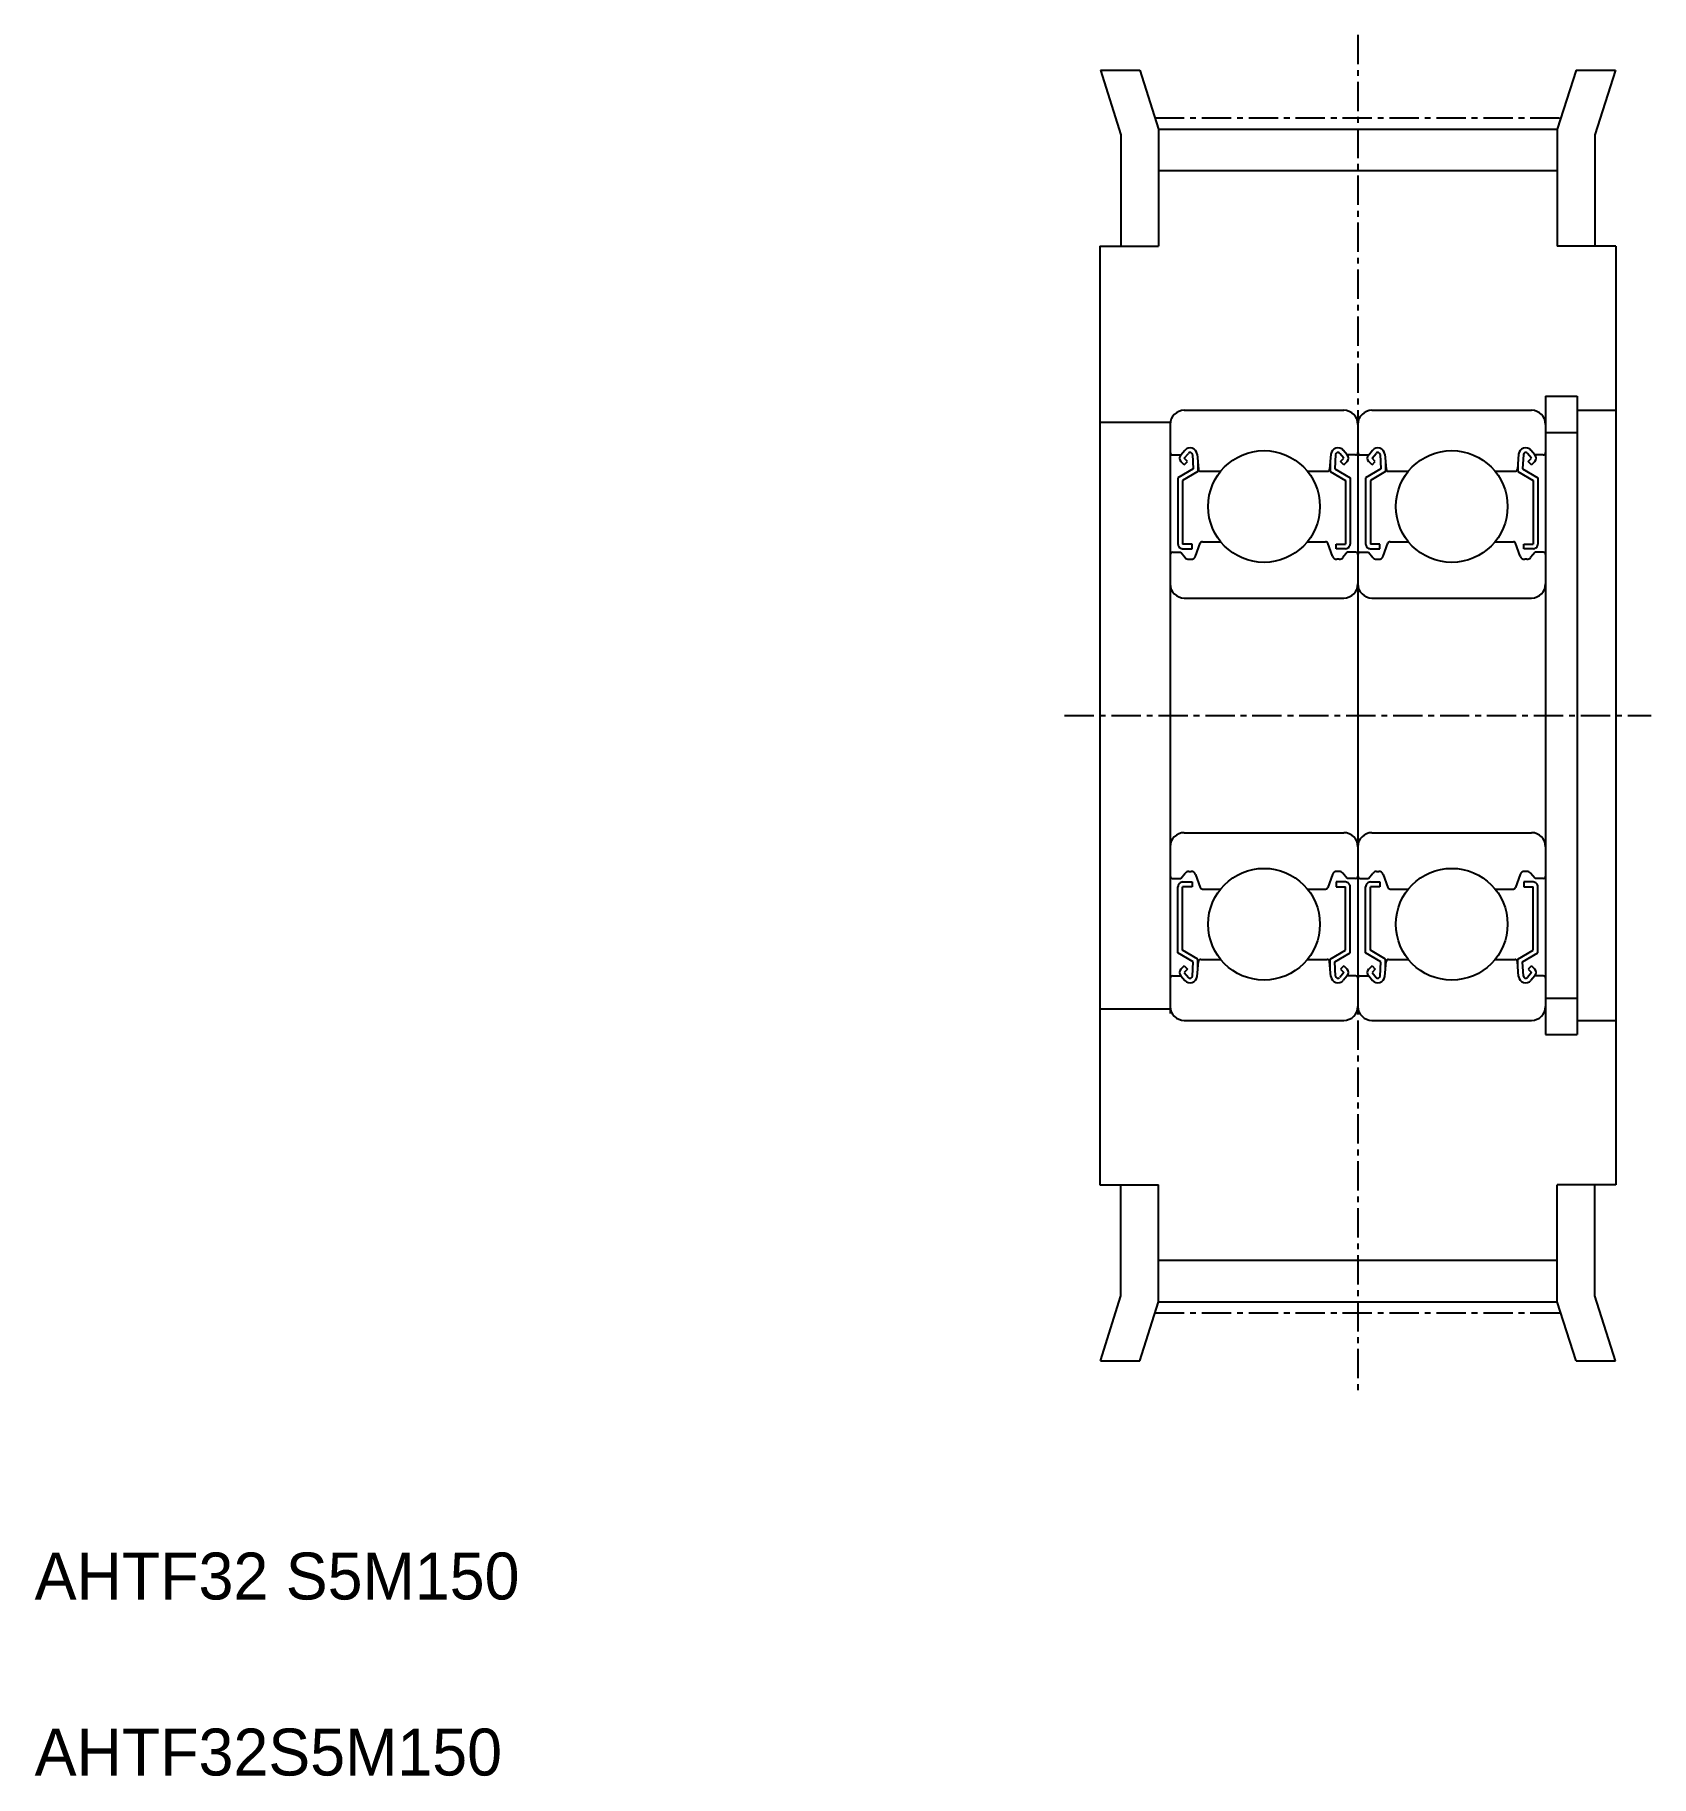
# Model space of a CAD drawing. Extents: x 5 to 73.9, y 5 to 79.2.
import ezdxf

# ---------------------------------------------------------------- set-up
doc = ezdxf.new("R2010")
doc.units = 0
doc.linetypes.add('CENTER', pattern=[2, 1.25, -0.25, 0.25, -0.25])
doc.layers.get('0').update_dxf_attribs({"linetype": 'CONTINUOUS'})
doc.layers.add('CENTER', color=1, linetype='CENTER')

msp = doc.modelspace()

# ---------------------------------------------------------------- linework, layer by layer
at = {"color": 7, "linetype": 'CONTINUOUS'}
for p, q in [((50.419, 77.676), (52.098, 77.676)), ((50.419, 77.676), (51.295, 74.913)), ((52.098, 77.676), (52.895, 75.161)), ((70.693, 77.676), (69.895, 75.161)), ((70.693, 77.676), (72.372, 77.676)), ((72.372, 77.676), (71.495, 74.913)), ((52.895, 75.161), (52.895, 70.176)), ((52.895, 75.161), (69.895, 75.161)), ((69.895, 75.161), (69.895, 70.176)), ((51.295, 74.913), (51.295, 70.176)), ((71.495, 74.913), (71.495, 70.176)), ((52.895, 73.391), (69.895, 73.391)), ((50.395, 70.176), (52.895, 70.176)), ((50.395, 70.176), (50.395, 30.176)), ((72.395, 70.176), (69.895, 70.176)), ((72.395, 70.176), (72.395, 30.176)), ((53.995, 63.176), (60.795, 63.176)), ((61.995, 63.176), (68.795, 63.176)), ((69.395, 63.776), (70.745, 63.776)), ((69.395, 63.776), (69.395, 36.576)), ((70.745, 63.776), (70.745, 36.576)), ((70.745, 63.176), (72.395, 63.176)), ((50.395, 62.676), (53.395, 62.676)), ((53.395, 62.576), (53.395, 37.476)), ((61.395, 62.576), (61.395, 37.476)), ((69.395, 62.226), (70.745, 62.226)), ((53.495, 61.276), (53.855, 61.276)), ((53.855, 61.276), (54.017, 61.47)), ((53.997, 60.851), (53.855, 60.993)), ((53.997, 61.134), (54.171, 61.341)), ((54.138, 60.993), (53.997, 61.134)), ((53.997, 60.851), (54.138, 60.993)), ((54.343, 61.286), (54.376, 60.677)), ((54.543, 61.304), (54.598, 60.667)), ((54.576, 60.922), (54.576, 60.561)), ((60.247, 61.304), (60.192, 60.667)), ((60.214, 60.922), (60.214, 60.561)), ((60.447, 61.286), (60.414, 60.677)), ((60.793, 61.134), (60.619, 61.341)), ((60.652, 60.993), (60.793, 61.134)), ((60.793, 60.851), (60.652, 60.993)), ((60.935, 61.276), (60.773, 61.47)), ((60.793, 60.851), (60.935, 60.993)), ((61.295, 61.276), (60.935, 61.276)), ((61.495, 61.276), (61.855, 61.276)), ((61.855, 61.276), (62.017, 61.47)), ((61.997, 60.851), (61.855, 60.993)), ((61.997, 61.134), (62.171, 61.341)), ((62.138, 60.993), (61.997, 61.134)), ((61.997, 60.851), (62.138, 60.993)), ((62.343, 61.286), (62.376, 60.677)), ((62.543, 61.304), (62.598, 60.667)), ((62.576, 60.922), (62.576, 60.561)), ((68.247, 61.304), (68.192, 60.667)), ((68.214, 60.922), (68.214, 60.561)), ((68.447, 61.286), (68.414, 60.677)), ((68.793, 61.134), (68.619, 61.341)), ((68.652, 60.993), (68.793, 61.134)), ((68.793, 60.851), (68.652, 60.993)), ((68.935, 61.276), (68.773, 61.47)), ((68.793, 60.851), (68.935, 60.993)), ((69.295, 61.276), (68.935, 61.276)), ((54.376, 60.677), (53.726, 60.301)), ((53.726, 60.301), (53.726, 57.476)), ((54.576, 60.561), (53.926, 60.186)), ((53.926, 60.186), (53.926, 57.476)), ((54.698, 60.576), (55.546, 60.576)), ((59.245, 60.576), (60.092, 60.576)), ((60.214, 60.561), (60.864, 60.186)), ((60.414, 60.677), (61.064, 60.301)), ((60.864, 60.186), (60.864, 57.476)), ((61.064, 60.301), (61.064, 57.476)), ((62.376, 60.677), (61.726, 60.301)), ((61.726, 60.301), (61.726, 57.476)), ((62.576, 60.561), (61.926, 60.186)), ((61.926, 60.186), (61.926, 57.476)), ((62.698, 60.576), (63.546, 60.576)), ((67.245, 60.576), (68.092, 60.576)), ((68.214, 60.561), (68.864, 60.186)), ((68.414, 60.677), (69.064, 60.301)), ((68.864, 60.186), (68.864, 57.476)), ((69.064, 60.301), (69.064, 57.476)), ((54.326, 57.476), (53.926, 57.476)), ((53.926, 57.276), (54.326, 57.276)), ((54.326, 57.276), (54.326, 57.476)), ((54.474, 56.958), (54.675, 57.51)), ((54.769, 57.576), (55.546, 57.576)), ((59.245, 57.576), (60.021, 57.576)), ((60.316, 56.958), (60.115, 57.51)), ((60.464, 57.476), (60.864, 57.476)), ((60.464, 57.276), (60.464, 57.476)), ((60.864, 57.276), (60.464, 57.276)), ((62.326, 57.476), (61.926, 57.476)), ((61.926, 57.276), (62.326, 57.276)), ((62.326, 57.276), (62.326, 57.476)), ((62.474, 56.958), (62.675, 57.51)), ((62.769, 57.576), (63.546, 57.576)), ((67.245, 57.576), (68.021, 57.576)), ((68.316, 56.958), (68.115, 57.51)), ((68.464, 57.476), (68.864, 57.476)), ((68.464, 57.276), (68.464, 57.476)), ((68.864, 57.276), (68.464, 57.276)), ((53.495, 57.126), (53.845, 57.126)), ((53.845, 57.126), (54.037, 56.897)), ((54.19, 56.826), (54.286, 56.826)), ((60.6, 56.826), (60.504, 56.826)), ((60.945, 57.126), (60.753, 56.897)), ((61.295, 57.126), (60.945, 57.126)), ((61.495, 57.126), (61.845, 57.126)), ((61.845, 57.126), (62.037, 56.897)), ((62.19, 56.826), (62.286, 56.826)), ((68.6, 56.826), (68.504, 56.826)), ((68.945, 57.126), (68.753, 56.897)), ((69.295, 57.126), (68.945, 57.126)), ((53.995, 55.176), (60.795, 55.176)), ((61.995, 55.176), (68.795, 55.176)), ((61.395, 50.176), (61.396, 50.176)), ((69.395, 50.176), (69.396, 50.176)), ((53.995, 45.176), (60.795, 45.176)), ((61.995, 45.176), (68.795, 45.176)), ((53.495, 43.226), (53.845, 43.226)), ((53.845, 43.226), (54.037, 43.455)), ((53.926, 43.076), (54.326, 43.076)), ((54.19, 43.526), (54.286, 43.526)), ((54.326, 43.076), (54.326, 42.876)), ((54.474, 43.394), (54.675, 42.842)), ((60.316, 43.394), (60.115, 42.842)), ((60.864, 43.076), (60.464, 43.076)), ((60.464, 43.076), (60.464, 42.876)), ((60.6, 43.526), (60.504, 43.526)), ((60.945, 43.226), (60.753, 43.455)), ((61.295, 43.226), (60.945, 43.226)), ((61.495, 43.226), (61.845, 43.226)), ((61.845, 43.226), (62.037, 43.455)), ((61.926, 43.076), (62.326, 43.076)), ((62.19, 43.526), (62.286, 43.526)), ((62.326, 43.076), (62.326, 42.876)), ((62.474, 43.394), (62.675, 42.842)), ((68.316, 43.394), (68.115, 42.842)), ((68.864, 43.076), (68.464, 43.076)), ((68.464, 43.076), (68.464, 42.876)), ((68.6, 43.526), (68.504, 43.526)), ((68.945, 43.226), (68.753, 43.455)), ((69.295, 43.226), (68.945, 43.226)), ((53.726, 40.051), (53.726, 42.876)), ((53.926, 40.166), (53.926, 42.876)), ((54.326, 42.876), (53.926, 42.876)), ((54.769, 42.776), (55.546, 42.776)), ((59.245, 42.776), (60.021, 42.776)), ((60.464, 42.876), (60.864, 42.876)), ((60.864, 40.166), (60.864, 42.876)), ((61.064, 40.051), (61.064, 42.876)), ((61.726, 40.051), (61.726, 42.876)), ((61.926, 40.166), (61.926, 42.876)), ((62.326, 42.876), (61.926, 42.876)), ((62.769, 42.776), (63.546, 42.776)), ((67.245, 42.776), (68.021, 42.776)), ((68.464, 42.876), (68.864, 42.876)), ((68.864, 40.166), (68.864, 42.876)), ((69.064, 40.051), (69.064, 42.876)), ((54.576, 39.791), (53.926, 40.166)), ((60.214, 39.791), (60.864, 40.166)), ((62.576, 39.791), (61.926, 40.166)), ((68.214, 39.791), (68.864, 40.166)), ((54.376, 39.675), (53.726, 40.051)), ((53.997, 39.501), (53.855, 39.359)), ((53.997, 39.501), (54.138, 39.359)), ((54.138, 39.359), (53.997, 39.218)), ((54.343, 39.066), (54.376, 39.675)), ((54.543, 39.048), (54.598, 39.685)), ((54.576, 39.43), (54.576, 39.791)), ((54.698, 39.776), (55.546, 39.776)), ((59.245, 39.776), (60.092, 39.776)), ((60.247, 39.048), (60.192, 39.685)), ((60.214, 39.43), (60.214, 39.791)), ((60.414, 39.675), (61.064, 40.051)), ((60.447, 39.066), (60.414, 39.675)), ((60.793, 39.501), (60.652, 39.359)), ((60.652, 39.359), (60.793, 39.218)), ((60.793, 39.501), (60.935, 39.359)), ((62.376, 39.675), (61.726, 40.051)), ((61.997, 39.501), (61.855, 39.359)), ((61.997, 39.501), (62.138, 39.359)), ((62.138, 39.359), (61.997, 39.218)), ((62.343, 39.066), (62.376, 39.675)), ((62.543, 39.048), (62.598, 39.685)), ((62.576, 39.43), (62.576, 39.791)), ((62.698, 39.776), (63.546, 39.776)), ((67.245, 39.776), (68.092, 39.776)), ((68.247, 39.048), (68.192, 39.685)), ((68.214, 39.43), (68.214, 39.791)), ((68.414, 39.675), (69.064, 40.051)), ((68.447, 39.066), (68.414, 39.675)), ((68.793, 39.501), (68.652, 39.359)), ((68.652, 39.359), (68.793, 39.218)), ((68.793, 39.501), (68.935, 39.359)), ((53.495, 39.076), (53.855, 39.076)), ((53.855, 39.076), (54.017, 38.882)), ((53.997, 39.218), (54.171, 39.011)), ((60.793, 39.218), (60.619, 39.011)), ((60.935, 39.076), (60.773, 38.882)), ((61.295, 39.076), (60.935, 39.076)), ((61.495, 39.076), (61.855, 39.076)), ((61.855, 39.076), (62.017, 38.882)), ((61.997, 39.218), (62.171, 39.011)), ((68.793, 39.218), (68.619, 39.011)), ((68.935, 39.076), (68.773, 38.882)), ((69.295, 39.076), (68.935, 39.076)), ((69.395, 38.126), (70.745, 38.126)), ((50.395, 37.676), (53.395, 37.676)), ((53.995, 37.176), (60.795, 37.176)), ((61.995, 37.176), (68.795, 37.176)), ((70.745, 37.176), (72.395, 37.176)), ((69.395, 36.576), (70.745, 36.576)), ((50.395, 30.176), (52.895, 30.176)), ((51.295, 25.438), (51.295, 30.176)), ((52.895, 25.191), (52.895, 30.176)), ((72.395, 30.176), (69.895, 30.176)), ((69.895, 25.191), (69.895, 30.176)), ((71.495, 25.438), (71.495, 30.176)), ((52.895, 26.961), (69.895, 26.961)), ((50.419, 22.676), (51.295, 25.438)), ((72.372, 22.676), (71.495, 25.438)), ((52.098, 22.676), (52.895, 25.191)), ((52.895, 25.191), (69.895, 25.191)), ((70.693, 22.676), (69.895, 25.191)), ((50.419, 22.676), (52.098, 22.676)), ((70.693, 22.676), (72.372, 22.676))]:
    msp.add_line(p, q, dxfattribs=at)
for centre in [(57.395, 59.076), (65.395, 59.076), (57.395, 41.276), (65.395, 41.276)]:
    msp.add_circle(centre, 2.381, dxfattribs=at)
for centre, radius, start, end in [((53.995, 62.576), 0.6, 90, 180), ((60.795, 62.576), 0.6, 0, 90), ((61.995, 62.576), 0.6, 90, 180), ((68.795, 62.576), 0.6, 0, 90), ((53.495, 61.376), 0.1, 179.99995, 270.00049), ((53.997, 61.134), 0.201, 134.99977, 224.79736), ((54.246, 61.278), 0.298, 5.00305, 140.02231), ((54.246, 61.278), 0.0973, 4.71496, 139.96919), ((60.544, 61.278), 0.298, 39.97749, 174.9967), ((60.544, 61.278), 0.0973, 40.03078, 175.28445), ((60.793, 61.134), 0.201, 315.20239, 44.99998), ((61.295, 61.376), 0.1, 269.99927, 0), ((61.495, 61.376), 0.1, 179.99995, 270.00049), ((61.997, 61.134), 0.201, 134.99977, 224.79736), ((62.246, 61.278), 0.298, 5.00305, 140.02231), ((62.246, 61.278), 0.0973, 4.71496, 139.96919), ((68.544, 61.278), 0.298, 39.97749, 174.9967), ((68.544, 61.278), 0.0973, 40.03078, 175.28445), ((68.793, 61.134), 0.201, 315.20239, 44.99998), ((69.295, 61.376), 0.1, 269.99927, 0), ((54.698, 60.676), 0.1, 185.14265, 270.00049), ((60.092, 60.676), 0.1, 269.99927, 354.85718), ((62.698, 60.676), 0.1, 185.14265, 270.00049), ((68.092, 60.676), 0.1, 269.99927, 354.85718), ((53.926, 57.476), 0.2, 179.99995, 270.00024), ((54.769, 57.476), 0.1, 89.99942, 160.11411), ((60.021, 57.476), 0.1, 19.88585, 89.99997), ((60.864, 57.476), 0.2, 269.99951, 0), ((61.926, 57.476), 0.2, 179.99995, 270.00024), ((62.769, 57.476), 0.1, 89.99942, 160.11411), ((68.021, 57.476), 0.1, 19.88585, 89.99997), ((68.864, 57.476), 0.2, 269.99951, 0), ((53.495, 57.026), 0.1, 89.99942, 179.99995), ((54.19, 57.026), 0.2, 220.13535, 270.00024), ((54.286, 57.026), 0.2, 270.00024, 340.11475), ((60.504, 57.026), 0.2, 199.88498, 269.99951), ((60.6, 57.026), 0.2, 269.99951, 319.8645), ((61.295, 57.026), 0.1, 0, 89.99997), ((61.495, 57.026), 0.1, 89.99942, 179.99995), ((62.19, 57.026), 0.2, 220.13535, 270.00024), ((62.286, 57.026), 0.2, 270.00024, 340.11475), ((68.504, 57.026), 0.2, 199.88498, 269.99951), ((68.6, 57.026), 0.2, 269.99951, 319.8645), ((69.295, 57.026), 0.1, 0, 89.99997), ((53.995, 55.776), 0.6, 180, 270), ((60.795, 55.776), 0.6, 270, 0), ((61.995, 55.776), 0.6, 180, 270), ((68.795, 55.776), 0.6, 270, 0), ((53.995, 44.576), 0.6, 90, 180), ((60.795, 44.576), 0.6, 0, 90), ((61.995, 44.576), 0.6, 90, 180), ((68.795, 44.576), 0.6, 0, 90), ((53.495, 43.326), 0.1, 180.00005, 270.00058), ((53.926, 42.876), 0.2, 89.99976, 180.00005), ((54.19, 43.326), 0.2, 89.99976, 139.86465), ((54.286, 43.326), 0.2, 19.88525, 89.99976), ((60.504, 43.326), 0.2, 90.00049, 160.11502), ((60.6, 43.326), 0.2, 40.1355, 90.00049), ((60.864, 42.876), 0.2, 0, 90.00049), ((61.295, 43.326), 0.1, 270.00003, 0), ((61.495, 43.326), 0.1, 180.00005, 270.00058), ((61.926, 42.876), 0.2, 89.99976, 180.00005), ((62.19, 43.326), 0.2, 89.99976, 139.86465), ((62.286, 43.326), 0.2, 19.88525, 89.99976), ((68.504, 43.326), 0.2, 90.00049, 160.11502), ((68.6, 43.326), 0.2, 40.1355, 90.00049), ((68.864, 42.876), 0.2, 0, 90.00049), ((69.295, 43.326), 0.1, 270.00003, 0), ((54.769, 42.876), 0.1, 199.88589, 270.00058), ((60.021, 42.876), 0.1, 270.00003, 340.11415), ((62.769, 42.876), 0.1, 199.88589, 270.00058), ((68.021, 42.876), 0.1, 270.00003, 340.11415), ((53.997, 39.218), 0.201, 135.20264, 225.00023), ((54.698, 39.676), 0.1, 89.99951, 174.85735), ((60.092, 39.676), 0.1, 5.14282, 90.00073), ((60.793, 39.218), 0.201, 315.00002, 44.79761), ((61.997, 39.218), 0.201, 135.20264, 225.00023), ((62.698, 39.676), 0.1, 89.99951, 174.85735), ((68.092, 39.676), 0.1, 5.14282, 90.00073), ((68.793, 39.218), 0.201, 315.00002, 44.79761), ((53.495, 38.976), 0.1, 89.99951, 180.00005), ((54.246, 39.074), 0.298, 219.97769, 354.99695), ((54.246, 39.074), 0.0973, 220.03081, 355.28504), ((60.544, 39.074), 0.298, 185.0033, 320.02251), ((60.544, 39.074), 0.0973, 184.71555, 319.96922), ((61.295, 38.976), 0.1, 0, 90.00073), ((61.495, 38.976), 0.1, 89.99951, 180.00005), ((62.246, 39.074), 0.298, 219.97769, 354.99695), ((62.246, 39.074), 0.0973, 220.03081, 355.28504), ((68.544, 39.074), 0.298, 185.0033, 320.02251), ((68.544, 39.074), 0.0973, 184.71555, 319.96922), ((69.295, 38.976), 0.1, 0, 90.00073), ((53.995, 37.776), 0.6, 180, 270), ((60.795, 37.776), 0.6, 270, 0), ((61.995, 37.776), 0.6, 180, 270), ((68.795, 37.776), 0.6, 270, 0)]:
    msp.add_arc(centre, radius, start, end, dxfattribs=at)
at = {"layer": 'CENTER', "color": 1, "linetype": 'CENTER'}
for p, q in [((61.395, 79.176), (61.395, 21.176)), ((52.743, 75.641), (70.048, 75.641)), ((48.895, 50.176), (73.895, 50.176)), ((52.743, 24.711), (70.048, 24.711))]:
    msp.add_line(p, q, dxfattribs=at)

# ---------------------------------------------------------------- texts
at = {"color": 7, "linetype": 'CONTINUOUS'}
for s, p in [('AHTF32 S5M150', (5, 12.5)), ('AHTF32S5M150', (5, 5))]:
    msp.add_text(s, height=2, dxfattribs=at).set_placement(p)

doc.saveas('drawing.dxf')
